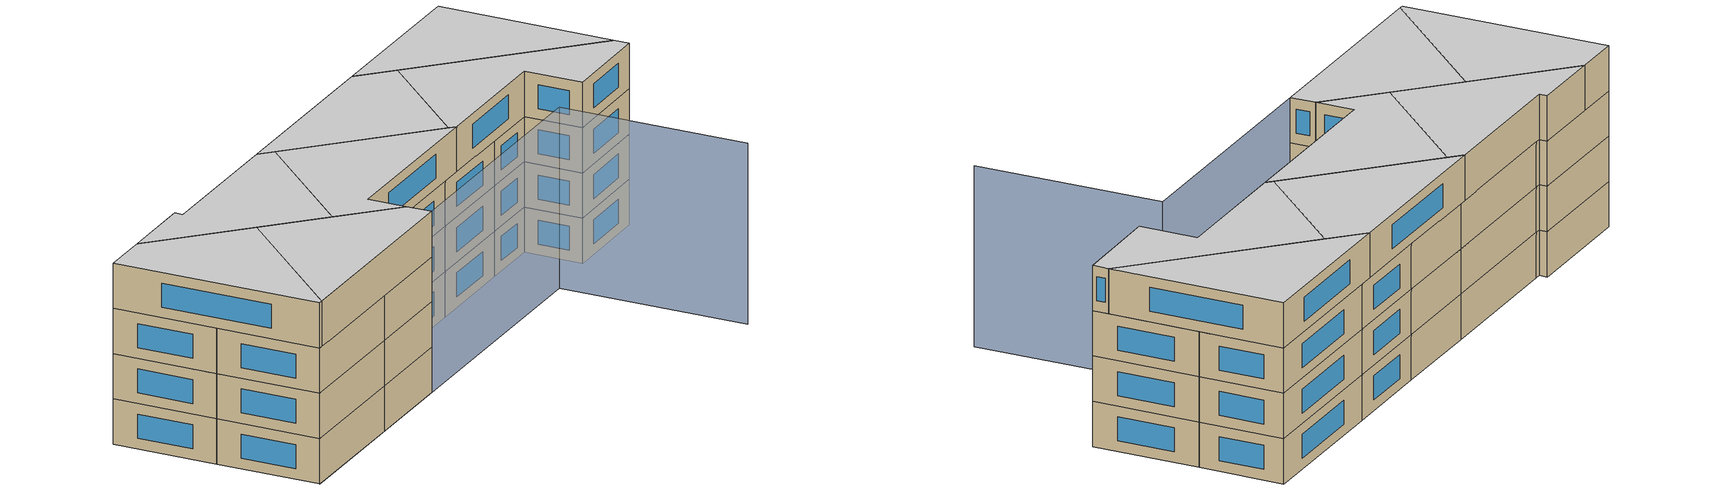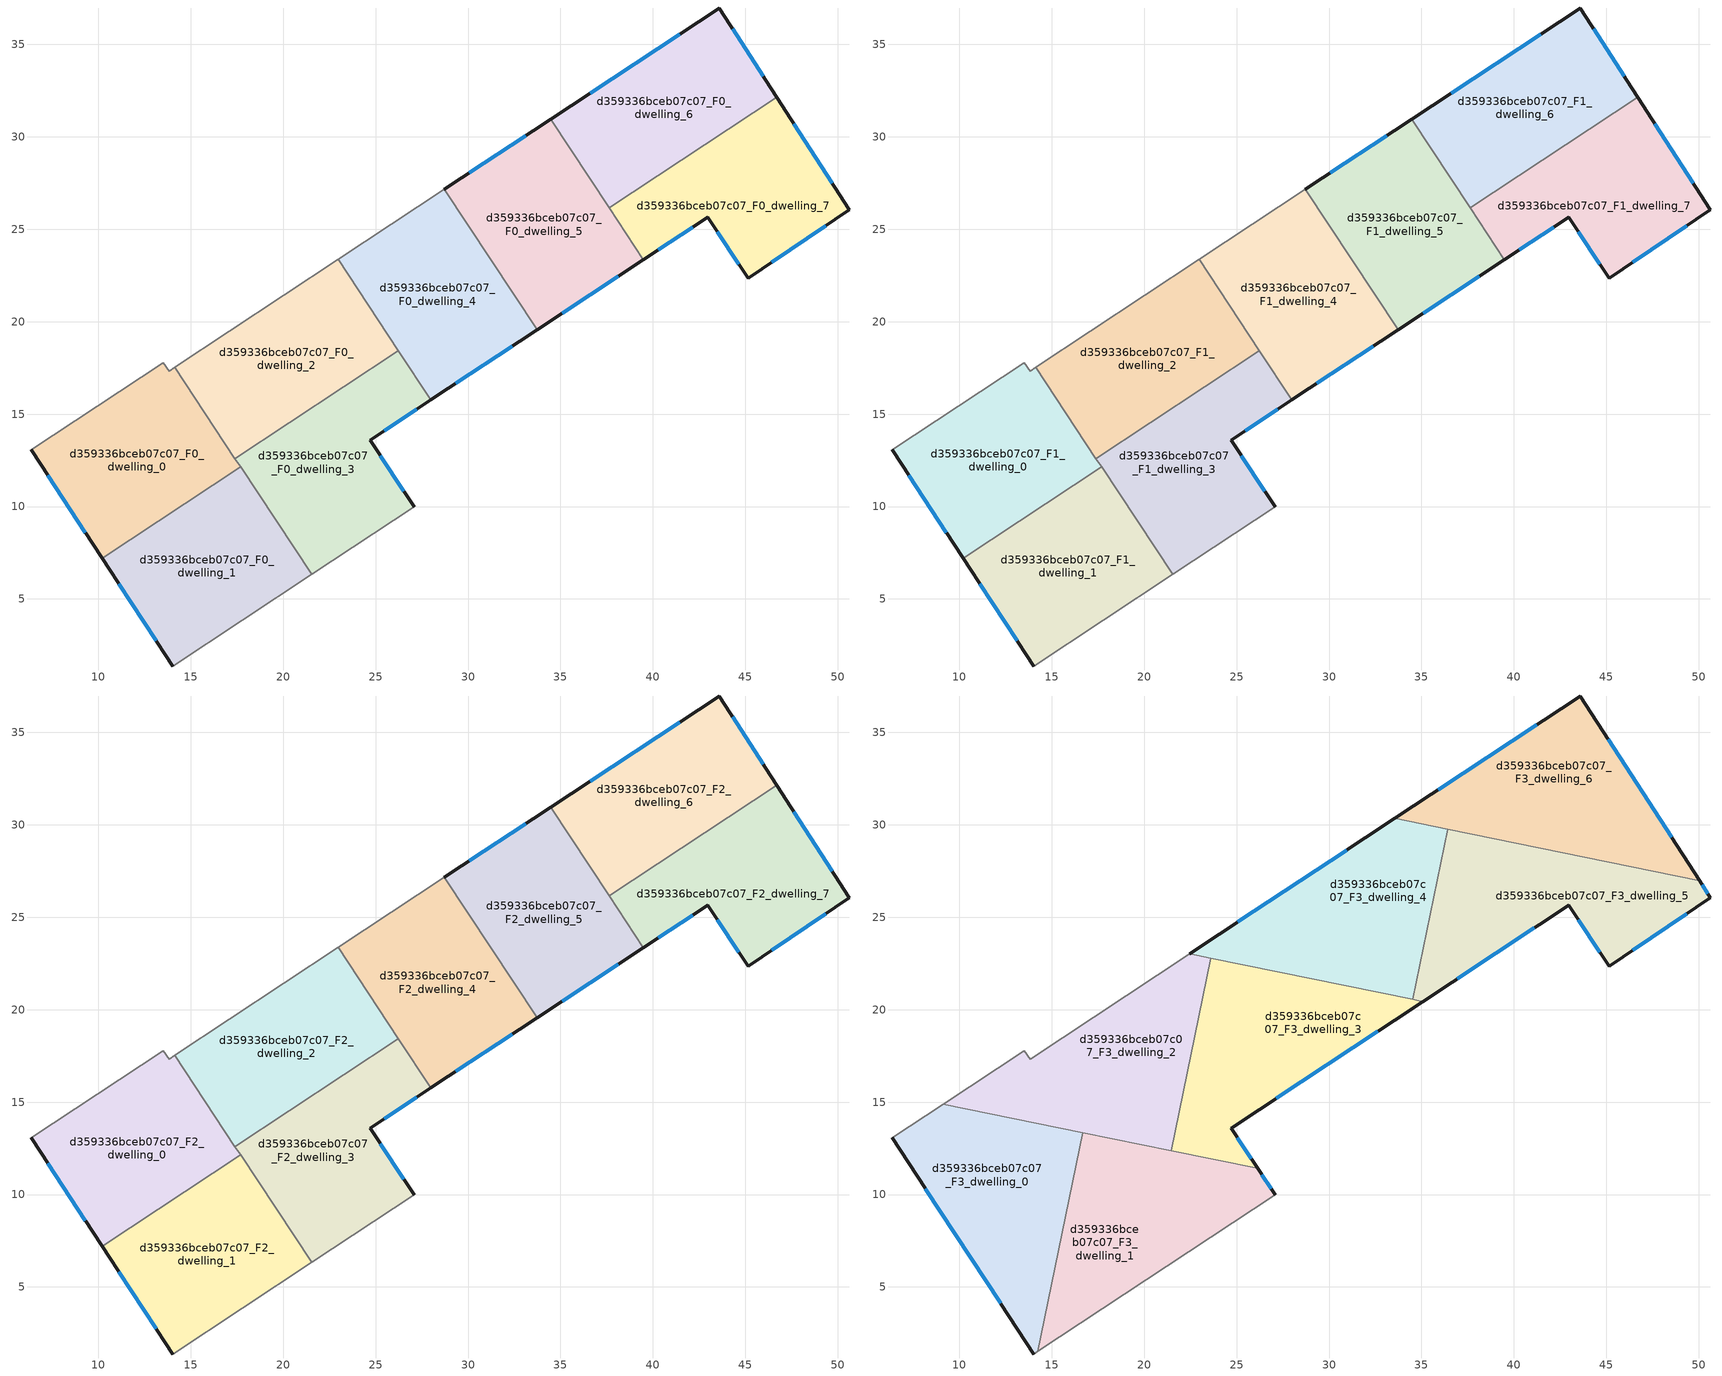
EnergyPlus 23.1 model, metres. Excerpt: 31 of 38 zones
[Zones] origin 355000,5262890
d359336bceb07c07_F0_dwelling_0
 floor ground (EU_floor_Construction): 14.14,17.53 17.69,12.14 10.21,7.2 6.36,13.06 13.52,17.79 13.83,17.33 z0
 wall outside (EU_wall_Construction): 6.36,13.06 10.21,7.2 z0:3
 wall adiabatic (EU_wall_Construction): 14.14,17.53 13.83,17.33 13.52,17.79 6.36,13.06 z0:3
 wall to d359336bceb07c07_F0_dwelling_1 (EU_wall_Construction): 10.21,7.2 17.69,12.14 z0:3
 wall to d359336bceb07c07_F0_dwelling_2 (EU_wall_Construction): 17.39,12.6 14.14,17.53 z0:3
 wall to d359336bceb07c07_F0_dwelling_3 (EU_wall_Construction): 17.69,12.15 17.39,12.6 z0:3
 window (EU_Window_Construction): 7.26,11.69 9.3,8.58 z0.7:2.3
d359336bceb07c07_F0_dwelling_1
 floor ground (EU_floor_Construction): 17.69,12.14 21.53,6.33 14.04,1.38 10.21,7.2 z0
 wall outside (EU_wall_Construction): 10.21,7.2 14.04,1.38 z0:3
 wall adiabatic (EU_wall_Construction): 14.04,1.38 21.53,6.33 z0:3
 wall to d359336bceb07c07_F0_dwelling_3 (EU_wall_Construction): 21.53,6.33 17.69,12.14 z0:3
 window (EU_Window_Construction): 11.11,5.84 13.14,2.74 z0.7:2.3
d359336bceb07c07_F0_dwelling_2
 floor ground (EU_floor_Construction): 22.98,23.37 26.24,18.44 17.39,12.6 14.14,17.53 z0
 wall to d359336bceb07c07_F0_dwelling_3 (EU_wall_Construction): 17.39,12.6 26.24,18.44 z0:3
 wall adiabatic (EU_wall_Construction): 22.98,23.37 14.14,17.53 z0:3
 wall to d359336bceb07c07_F0_dwelling_4 (EU_wall_Construction): 26.24,18.44 22.98,23.37 z0:3
d359336bceb07c07_F0_dwelling_3
 floor ground (EU_floor_Construction): 26.24,18.44 28,15.77 24.7,13.6 27.09,9.99 21.53,6.33 17.39,12.6 z0
 wall outside (EU_wall_Construction): 27.09,9.99 24.7,13.6 28,15.77 z0:3
 wall adiabatic (EU_wall_Construction): 21.53,6.33 27.09,9.99 z0:3
 wall to d359336bceb07c07_F0_dwelling_4 (EU_wall_Construction): 28,15.77 26.24,18.44 z0:3
 window (EU_Window_Construction): 25.47,14.11 27.22,15.26 / 26.53,10.84 25.26,12.75 z0.7:2.3
d359336bceb07c07_F0_dwelling_4
 floor ground (EU_floor_Construction): 28.73,27.16 33.74,19.56 28,15.77 22.98,23.37 z0
 wall outside (EU_wall_Construction): 28,15.77 33.74,19.56 z0:3
 wall to d359336bceb07c07_F0_dwelling_5 (EU_wall_Construction): 33.74,19.56 28.73,27.16 z0:3
 wall adiabatic (EU_wall_Construction): 28.73,27.16 22.98,23.37 z0:3
 window (EU_Window_Construction): 29.35,16.66 32.39,18.67 z0.7:2.3
d359336bceb07c07_F0_dwelling_5
 floor ground (EU_floor_Construction): 34.47,30.95 39.48,23.35 33.74,19.56 28.73,27.16 z0
 wall outside (EU_wall_Construction): 33.74,19.56 39.48,23.35 / 34.47,30.95 28.73,27.16 z0:3
 wall to d359336bceb07c07_F0_dwelling_6 (EU_wall_Construction): 37.63,26.16 34.47,30.95 z0:3
 wall to d359336bceb07c07_F0_dwelling_7 (EU_wall_Construction): 39.48,23.35 37.63,26.15 z0:3
 window (EU_Window_Construction): 35.09,20.45 38.14,22.46 / 33.12,30.06 30.08,28.05 z0.7:2.3
d359336bceb07c07_F0_dwelling_6
 floor ground (EU_floor_Construction): 43.6,36.97 46.71,32.15 37.63,26.16 34.47,30.95 z0
 wall outside (EU_wall_Construction): 46.71,32.15 43.6,36.97 34.47,30.95 z0:3
 wall to d359336bceb07c07_F0_dwelling_7 (EU_wall_Construction): 37.63,26.16 46.71,32.15 z0:3
 window (EU_Window_Construction): 45.98,33.28 44.33,35.84 / 41.46,35.56 36.61,32.36 z0.7:2.3
d359336bceb07c07_F0_dwelling_7
 floor ground (EU_floor_Construction): 46.71,32.15 50.64,26.07 45.15,22.34 42.96,25.64 39.48,23.35 37.63,26.16 z0
 wall outside (EU_wall_Construction): 39.48,23.35 42.96,25.64 45.15,22.34 50.64,26.07 46.71,32.15 z0:3
 window (EU_Window_Construction): 49.71,27.49 47.63,30.72 / 46.44,23.22 49.35,25.19 / 43.48,24.87 44.63,23.12 / 40.3,23.89 42.15,25.11 z0.7:2.3
d359336bceb07c07_F1_dwelling_0
 floor to d359336bceb07c07_F0_dwelling_0 (EU_floor_Construction): 14.14,17.53 17.69,12.14 10.21,7.2 6.36,13.06 13.52,17.79 13.83,17.33 z3
 wall outside (EU_wall_Construction): 6.36,13.06 10.21,7.2 z3:6
 wall adiabatic (EU_wall_Construction): 14.14,17.53 13.83,17.33 13.52,17.79 6.36,13.06 z3:6
 wall to d359336bceb07c07_F1_dwelling_1 (EU_wall_Construction): 10.21,7.2 17.69,12.14 z3:6
 wall to d359336bceb07c07_F1_dwelling_2 (EU_wall_Construction): 17.39,12.6 14.14,17.53 z3:6
 wall to d359336bceb07c07_F1_dwelling_3 (EU_wall_Construction): 17.69,12.15 17.39,12.6 z3:6
 window (EU_Window_Construction): 7.26,11.69 9.3,8.58 z3.7:5.3
d359336bceb07c07_F1_dwelling_1
 floor to d359336bceb07c07_F0_dwelling_1 (EU_floor_Construction): 17.69,12.14 21.53,6.33 14.04,1.38 10.21,7.2 z3
 wall outside (EU_wall_Construction): 10.21,7.2 14.04,1.38 z3:6
 wall adiabatic (EU_wall_Construction): 14.04,1.38 21.53,6.33 z3:6
 wall to d359336bceb07c07_F1_dwelling_3 (EU_wall_Construction): 21.53,6.33 17.69,12.14 z3:6
 window (EU_Window_Construction): 11.11,5.84 13.14,2.74 z3.7:5.3
d359336bceb07c07_F1_dwelling_2
 floor to d359336bceb07c07_F0_dwelling_2 (EU_floor_Construction): 22.98,23.37 26.24,18.44 17.39,12.6 14.14,17.53 z3
 wall to d359336bceb07c07_F1_dwelling_3 (EU_wall_Construction): 17.39,12.6 26.24,18.44 z3:6
 wall adiabatic (EU_wall_Construction): 22.98,23.37 14.14,17.53 z3:6
 wall to d359336bceb07c07_F1_dwelling_4 (EU_wall_Construction): 26.24,18.44 22.98,23.37 z3:6
d359336bceb07c07_F1_dwelling_3
 floor to d359336bceb07c07_F0_dwelling_3 (EU_floor_Construction): 26.24,18.44 28,15.77 24.7,13.6 27.09,9.99 21.53,6.33 17.39,12.6 z3
 wall outside (EU_wall_Construction): 27.09,9.99 24.7,13.6 28,15.77 z3:6
 wall adiabatic (EU_wall_Construction): 21.53,6.33 27.09,9.99 z3:6
 wall to d359336bceb07c07_F1_dwelling_4 (EU_wall_Construction): 28,15.77 26.24,18.44 z3:6
 window (EU_Window_Construction): 25.47,14.11 27.22,15.26 / 26.53,10.84 25.26,12.75 z3.7:5.3
d359336bceb07c07_F1_dwelling_4
 floor to d359336bceb07c07_F0_dwelling_4 (EU_floor_Construction): 28.73,27.16 33.74,19.56 28,15.77 22.98,23.37 z3
 wall outside (EU_wall_Construction): 28,15.77 33.74,19.56 z3:6
 wall to d359336bceb07c07_F1_dwelling_5 (EU_wall_Construction): 33.74,19.56 28.73,27.16 z3:6
 wall adiabatic (EU_wall_Construction): 28.73,27.16 22.98,23.37 z3:6
 window (EU_Window_Construction): 29.35,16.66 32.39,18.67 z3.7:5.3
d359336bceb07c07_F1_dwelling_5
 floor to d359336bceb07c07_F0_dwelling_5 (EU_floor_Construction): 34.47,30.95 39.48,23.35 33.74,19.56 28.73,27.16 z3
 wall outside (EU_wall_Construction): 33.74,19.56 39.48,23.35 / 34.47,30.95 28.73,27.16 z3:6
 wall to d359336bceb07c07_F1_dwelling_6 (EU_wall_Construction): 37.63,26.16 34.47,30.95 z3:6
 wall to d359336bceb07c07_F1_dwelling_7 (EU_wall_Construction): 39.48,23.35 37.63,26.15 z3:6
 window (EU_Window_Construction): 35.09,20.45 38.14,22.46 / 33.12,30.06 30.08,28.05 z3.7:5.3
d359336bceb07c07_F1_dwelling_6
 floor to d359336bceb07c07_F0_dwelling_6 (EU_floor_Construction): 43.6,36.97 46.71,32.15 37.63,26.16 34.47,30.95 z3
 wall outside (EU_wall_Construction): 46.71,32.15 43.6,36.97 34.47,30.95 z3:6
 wall to d359336bceb07c07_F1_dwelling_7 (EU_wall_Construction): 37.63,26.16 46.71,32.15 z3:6
 window (EU_Window_Construction): 45.98,33.28 44.33,35.84 / 41.46,35.56 36.61,32.36 z3.7:5.3
d359336bceb07c07_F1_dwelling_7
 floor to d359336bceb07c07_F0_dwelling_7 (EU_floor_Construction): 46.71,32.15 50.64,26.07 45.15,22.34 42.96,25.64 39.48,23.35 37.63,26.16 z3
 wall outside (EU_wall_Construction): 39.48,23.35 42.96,25.64 45.15,22.34 50.64,26.07 46.71,32.15 z3:6
 window (EU_Window_Construction): 49.71,27.49 47.63,30.72 / 46.44,23.22 49.35,25.19 / 43.48,24.87 44.63,23.12 / 40.3,23.89 42.15,25.11 z3.7:5.3
d359336bceb07c07_F2_dwelling_0
 floor to d359336bceb07c07_F1_dwelling_0 (EU_floor_Construction): 14.14,17.53 17.69,12.14 10.21,7.2 6.36,13.06 13.52,17.79 13.83,17.33 z6
 wall outside (EU_wall_Construction): 6.36,13.06 10.21,7.2 z6:9
 wall adiabatic (EU_wall_Construction): 14.14,17.53 13.83,17.33 13.52,17.79 6.36,13.06 z6:9
 wall to d359336bceb07c07_F2_dwelling_1 (EU_wall_Construction): 10.21,7.2 17.69,12.14 z6:9
 wall to d359336bceb07c07_F2_dwelling_2 (EU_wall_Construction): 17.39,12.6 14.14,17.53 z6:9
 wall to d359336bceb07c07_F2_dwelling_3 (EU_wall_Construction): 17.69,12.15 17.39,12.6 z6:9
 window (EU_Window_Construction): 7.26,11.69 9.3,8.58 z6.7:8.3
d359336bceb07c07_F2_dwelling_1
 floor to d359336bceb07c07_F1_dwelling_1 (EU_floor_Construction): 17.69,12.14 21.53,6.33 14.04,1.38 10.21,7.2 z6
 wall outside (EU_wall_Construction): 10.21,7.2 14.04,1.38 z6:9
 wall adiabatic (EU_wall_Construction): 14.04,1.38 21.53,6.33 z6:9
 wall to d359336bceb07c07_F2_dwelling_3 (EU_wall_Construction): 21.53,6.33 17.69,12.14 z6:9
 window (EU_Window_Construction): 11.11,5.84 13.14,2.74 z6.7:8.3
 ceiling adiabatic (EU_roof_Construction): 21.53,6.33 17.69,12.14 16.23,11.18 14.25,1.52 z9
d359336bceb07c07_F2_dwelling_2
 floor to d359336bceb07c07_F1_dwelling_2 (EU_floor_Construction): 22.98,23.37 26.24,18.44 17.39,12.6 14.14,17.53 z6
 wall to d359336bceb07c07_F2_dwelling_3 (EU_wall_Construction): 17.39,12.6 26.24,18.44 z6:9
 wall adiabatic (EU_wall_Construction): 22.98,23.37 14.14,17.53 z6:9
 wall to d359336bceb07c07_F2_dwelling_4 (EU_wall_Construction): 26.24,18.44 22.98,23.37 z6:9
 ceiling adiabatic (EU_roof_Construction): 18.1,13.06 16.93,13.3 17.39,12.6 z9
d359336bceb07c07_F2_dwelling_3
 floor to d359336bceb07c07_F1_dwelling_3 (EU_floor_Construction): 26.24,18.44 28,15.77 24.7,13.6 27.09,9.99 21.53,6.33 17.39,12.6 z6
 wall outside (EU_wall_Construction): 27.09,9.99 24.7,13.6 28,15.77 z6:9
 wall adiabatic (EU_wall_Construction): 21.53,6.33 27.09,9.99 z6:9
 wall to d359336bceb07c07_F2_dwelling_4 (EU_wall_Construction): 28,15.77 26.24,18.44 z6:9
 window (EU_Window_Construction): 25.47,14.11 27.22,15.26 / 26.53,10.84 25.26,12.75 z6.7:8.3
d359336bceb07c07_F2_dwelling_4
 floor to d359336bceb07c07_F1_dwelling_4 (EU_floor_Construction): 28.73,27.16 33.74,19.56 28,15.77 22.98,23.37 z6
 wall outside (EU_wall_Construction): 28,15.77 33.74,19.56 z6:9
 wall to d359336bceb07c07_F2_dwelling_5 (EU_wall_Construction): 33.74,19.56 28.73,27.16 z6:9
 wall adiabatic (EU_wall_Construction): 28.73,27.16 22.98,23.37 z6:9
 window (EU_Window_Construction): 29.35,16.66 32.39,18.67 z6.7:8.3
d359336bceb07c07_F2_dwelling_5
 floor to d359336bceb07c07_F1_dwelling_5 (EU_floor_Construction): 34.47,30.95 39.48,23.35 33.74,19.56 28.73,27.16 z6
 wall outside (EU_wall_Construction): 33.74,19.56 39.48,23.35 / 34.47,30.95 28.73,27.16 z6:9
 wall to d359336bceb07c07_F2_dwelling_6 (EU_wall_Construction): 37.63,26.16 34.47,30.95 z6:9
 wall to d359336bceb07c07_F2_dwelling_7 (EU_wall_Construction): 39.48,23.35 37.63,26.15 z6:9
 window (EU_Window_Construction): 35.09,20.45 38.14,22.46 / 33.12,30.06 30.08,28.05 z6.7:8.3
 ceiling adiabatic (EU_roof_Construction): 35.07,30.04 34.47,30.95 33.56,30.35 z9
d359336bceb07c07_F2_dwelling_6
 floor to d359336bceb07c07_F1_dwelling_6 (EU_floor_Construction): 43.6,36.97 46.71,32.15 37.63,26.16 34.47,30.95 z6
 wall outside (EU_wall_Construction): 46.71,32.15 43.6,36.97 34.47,30.95 z6:9
 wall to d359336bceb07c07_F2_dwelling_7 (EU_wall_Construction): 37.63,26.16 46.71,32.15 z6:9
 window (EU_Window_Construction): 45.98,33.28 44.33,35.84 / 41.46,35.56 36.61,32.36 z6.7:8.3
d359336bceb07c07_F2_dwelling_7
 floor to d359336bceb07c07_F1_dwelling_7 (EU_floor_Construction): 46.71,32.15 50.64,26.07 45.15,22.34 42.96,25.64 39.48,23.35 37.63,26.16 z6
 wall outside (EU_wall_Construction): 39.48,23.35 42.96,25.64 45.15,22.34 50.64,26.07 46.71,32.15 z6:9
 window (EU_Window_Construction): 49.71,27.49 47.63,30.72 / 46.44,23.22 49.35,25.19 / 43.48,24.87 44.63,23.12 / 40.3,23.89 42.15,25.11 z6.7:8.3
d359336bceb07c07_F3_dwelling_0
 floor to d359336bceb07c07_F2_dwelling_0 (EU_floor_Construction): 16.67,13.36 16.23,11.18 10.21,7.2 6.36,13.06 9.14,14.9 z9
 floor to d359336bceb07c07_F2_dwelling_1 (EU_floor_Construction): 16.23,11.18 14.25,1.52 14.04,1.38 10.21,7.2 z9
 wall outside (EU_wall_Construction): 6.36,13.06 14.04,1.38 z9:12
 wall adiabatic (EU_wall_Construction): 9.14,14.9 6.36,13.06 / 14.04,1.38 14.25,1.52 z9:12
 wall to d359336bceb07c07_F3_dwelling_1 (EU_wall_Construction): 14.25,1.52 16.67,13.36 z9:12
 wall to d359336bceb07c07_F3_dwelling_2 (EU_wall_Construction): 16.67,13.36 9.14,14.9 z9:12
 window (EU_Window_Construction): 8.16,10.32 12.23,4.12 z9.7:11.3
 ceiling to d359336bceb07c07_F4_dwelling_0 (EU_floor_Construction): 14.25,1.52 16.67,13.36 9.14,14.9 6.36,13.06 14.04,1.38 z12
d359336bceb07c07_F3_dwelling_1
 floor to d359336bceb07c07_F2_dwelling_0 (EU_floor_Construction): 16.93,13.3 17.69,12.14 16.23,11.18 16.67,13.36 z9
 floor to d359336bceb07c07_F2_dwelling_3 (EU_floor_Construction): 26.14,11.42 27.09,9.99 21.53,6.33 17.39,12.6 18.1,13.06 z9
 floor adiabatic (EU_floor_Construction): 18.1,13.06 17.39,12.6 21.53,6.33 14.25,1.52 16.23,11.18 17.69,12.14 16.93,13.3 z9
 wall outside (EU_wall_Construction): 27.09,9.99 26.15,11.42 z9:12
 wall adiabatic (EU_wall_Construction): 14.25,1.52 27.09,9.99 z9:12
 wall to d359336bceb07c07_F3_dwelling_3 (EU_wall_Construction): 26.15,11.42 21.46,12.38 z9:12
 wall to d359336bceb07c07_F3_dwelling_2 (EU_wall_Construction): 21.46,12.38 16.68,13.36 z9:12
 window (EU_Window_Construction): 26.87,10.33 26.37,11.08 z9.7:11.3
 ceiling to d359336bceb07c07_F4_dwelling_1 (EU_floor_Construction): 27.09,9.99 26.15,11.42 16.67,13.36 14.25,1.52 z12
d359336bceb07c07_F3_dwelling_2
 floor to d359336bceb07c07_F2_dwelling_2 (EU_floor_Construction): 23.33,22.85 23.54,22.53 22.14,15.74 18.1,13.06 16.93,13.3 14.14,17.53 22.47,23.03 z9
 floor to d359336bceb07c07_F2_dwelling_0 (EU_floor_Construction): 14.14,17.53 16.93,13.3 9.14,14.9 13.52,17.79 13.83,17.33 z9
 floor to d359336bceb07c07_F2_dwelling_3 (EU_floor_Construction): 22.14,15.74 21.46,12.38 18.1,13.06 z9
 floor to d359336bceb07c07_F2_dwelling_4 (EU_floor_Construction): 23.59,22.8 23.54,22.53 23.33,22.85 z9
 wall adiabatic (EU_wall_Construction): 22.47,23.03 13.83,17.33 13.52,17.79 9.14,14.9 z9:12
 wall to d359336bceb07c07_F3_dwelling_3 (EU_wall_Construction): 21.46,12.38 23.59,22.8 z9:12
 wall to d359336bceb07c07_F3_dwelling_4 (EU_wall_Construction): 23.59,22.8 22.47,23.03 z9:12
 ceiling to d359336bceb07c07_F4_dwelling_2 (EU_floor_Construction): 21.46,12.38 23.59,22.8 22.47,23.03 13.83,17.33 13.52,17.79 9.14,14.9 z12
d359336bceb07c07_F3_dwelling_3
 floor to d359336bceb07c07_F2_dwelling_3 (EU_floor_Construction): 26.24,18.44 28,15.77 24.7,13.6 26.14,11.42 21.46,12.38 22.14,15.74 z9
 floor to d359336bceb07c07_F2_dwelling_2 (EU_floor_Construction): 23.54,22.53 26.24,18.44 22.14,15.74 z9
 floor to d359336bceb07c07_F2_dwelling_4 (EU_floor_Construction): 32.86,20.9 33.74,19.56 28,15.77 23.54,22.53 23.59,22.8 z9
 floor to d359336bceb07c07_F2_dwelling_5 (EU_floor_Construction): 35.08,20.44 33.74,19.56 32.86,20.9 z9
 wall outside (EU_wall_Construction): 26.15,11.42 24.7,13.6 35.08,20.44 z9:12
 wall to d359336bceb07c07_F3_dwelling_5 (EU_wall_Construction): 35.08,20.44 34.53,20.56 z9:12
 wall to d359336bceb07c07_F3_dwelling_4 (EU_wall_Construction): 34.53,20.56 23.59,22.8 z9:12
 window (EU_Window_Construction): 25.81,11.93 25.04,13.09 / 27.14,15.21 32.64,18.84 z9.7:11.3
 ceiling to d359336bceb07c07_F4_dwelling_3 (EU_floor_Construction): 26.15,11.42 24.7,13.6 35.08,20.44 23.59,22.8 21.46,12.38 z12
d359336bceb07c07_F3_dwelling_4
 floor to d359336bceb07c07_F2_dwelling_4 (EU_floor_Construction): 28.73,27.16 32.86,20.9 23.33,22.85 22.98,23.37 z9
 floor to d359336bceb07c07_F2_dwelling_2 (EU_floor_Construction): 22.98,23.37 23.33,22.85 22.47,23.03 z9
 floor to d359336bceb07c07_F2_dwelling_5 (EU_floor_Construction): 35.07,30.04 36.14,28.42 34.53,20.56 32.86,20.9 28.73,27.16 33.56,30.35 z9
 floor to d359336bceb07c07_F2_dwelling_6 (EU_floor_Construction): 36.42,29.76 36.14,28.42 35.07,30.04 z9
 wall outside (EU_wall_Construction): 33.56,30.35 22.47,23.03 z9:12
 wall to d359336bceb07c07_F3_dwelling_5 (EU_wall_Construction): 34.53,20.56 36.42,29.76 z9:12
 wall to d359336bceb07c07_F3_dwelling_6 (EU_wall_Construction): 36.42,29.76 33.56,30.35 z9:12
 window (EU_Window_Construction): 30.96,28.63 25.07,24.75 z9.7:11.3
 ceiling to d359336bceb07c07_F4_dwelling_4 (EU_floor_Construction): 34.53,20.56 36.42,29.76 33.56,30.35 22.47,23.03 z12
d359336bceb07c07_F3_dwelling_5
 floor to d359336bceb07c07_F2_dwelling_5 (EU_floor_Construction): 36.14,28.42 39.48,23.35 35.08,20.44 34.53,20.56 z9
 floor to d359336bceb07c07_F2_dwelling_7 (EU_floor_Construction): 50.05,26.97 50.64,26.07 45.15,22.34 42.96,25.64 39.48,23.35 37.63,26.16 41.52,28.72 z9
 floor to d359336bceb07c07_F2_dwelling_6 (EU_floor_Construction): 41.52,28.72 37.63,26.16 36.14,28.41 36.42,29.76 z9
 wall outside (EU_wall_Construction): 35.08,20.44 42.96,25.64 45.15,22.34 50.64,26.07 50.05,26.97 z9:12
 wall to d359336bceb07c07_F3_dwelling_6 (EU_wall_Construction): 50.05,26.97 36.42,29.76 z9:12
 window (EU_Window_Construction): 50.5,26.28 50.19,26.76 / 46.44,23.22 49.35,25.19 / 43.48,24.87 44.63,23.12 / 36.93,21.67 41.11,24.42 z9.7:11.3
 ceiling to d359336bceb07c07_F4_dwelling_5 (EU_floor_Construction): 50.64,26.07 50.05,26.97 36.42,29.76 34.53,20.56 35.08,20.44 42.96,25.64 45.15,22.34 z12
d359336bceb07c07_F3_dwelling_6
 floor to d359336bceb07c07_F2_dwelling_6 (EU_floor_Construction): 43.6,36.97 46.71,32.15 41.52,28.72 35.07,30.04 34.47,30.94 z9
 floor to d359336bceb07c07_F2_dwelling_7 (EU_floor_Construction): 46.71,32.15 50.05,26.97 41.52,28.72 z9
 floor adiabatic (EU_floor_Construction): 34.47,30.94 35.07,30.04 33.56,30.35 z9
 wall outside (EU_wall_Construction): 50.05,26.97 43.6,36.97 33.56,30.35 z9:12
 window (EU_Window_Construction): 41.25,35.42 35.92,31.9 / 48.54,29.32 45.12,34.62 z9.7:11.3
 ceiling to d359336bceb07c07_F4_dwelling_6 (EU_floor_Construction): 50.05,26.97 43.6,36.97 33.56,30.35 z12
shading: 14.02,1.37 41.96,19.8 / 41.96,19.8 48.98,9.17 z0:12
[Building]
EU S2 Campaign: North Axis=0; Terrain=City; Solar Distribution=FullExterior
[Site:Location]
Budapest.Ferenc.Liszt.Intl.AP: Latitude=47.437; Longitude=19.256; Time Zone=1; Elevation=185
[SizingPeriod:WeatherFileDays]
AnnualSizingPeriod: Begin Month=1; Begin Day of Month=1; End Month=12; End Day of Month=31; Day of Week for Start Day=Monday; Use Weather File Daylight Saving Period=No; Use Weather File Rain and Snow Indicators=No
[MATERIAL]
EU_InternalMass_Material: Roughness=MediumRough; Thickness=0.1; Conductivity=1; Density=1800; Specific Heat=900; Thermal Absorptance=0.9; Solar Absorptance=0.7; Visible Absorptance=0.7
[MATERIAL:NOMASS] Roughness=MediumRough; Thermal Absorptance=0.9; Solar Absorptance=0.7; Visible Absorptance=0.7
Name | Thermal Resistance
EU_wall_NoMass | 0.832559
EU_roof_NoMass | 1.39638
EU_floor_NoMass | 0.872794
[WINDOWMATERIAL:SIMPLEGLAZINGSYSTEM]
EU_Window_SimpleGlazing: UFactor=2.79869; Solar Heat Gain Coefficient=0.75; Visible Transmittance=0.75
[CONSTRUCTION]
EU_wall_Construction: EU_wall_NoMass
EU_roof_Construction: EU_roof_NoMass
EU_floor_Construction: EU_floor_NoMass
EU_Window_Construction: EU_Window_SimpleGlazing
EU_InternalMass_Construction: EU_InternalMass_Material
[ZONE] Type=1; Multiplier=1; Ceiling Height=autocalculate; Floor Area=autocalculate; Part of Total Floor Area=Yes
Name | Volume
d359336bceb07c07_F0_dwelling_0; d359336bceb07c07_F1_dwelling_0; d359336bceb07c07_F2_dwelling_0 | 187.828
d359336bceb07c07_F3_dwelling_0; d359336bceb07c07_F3_dwelling_5 | 214.66
d359336bceb07c07_F0_dwelling_1; d359336bceb07c07_F1_dwelling_1; d359336bceb07c07_F2_dwelling_1 | 187.804
d359336bceb07c07_F3_dwelling_1 | 214.647
d359336bceb07c07_F0_dwelling_2; d359336bceb07c07_F1_dwelling_2; d359336bceb07c07_F2_dwelling_2; d359336bceb07c07_F0_dwelling_6; d359336bceb07c07_F1_dwelling_6; d359336bceb07c07_F2_dwelling_6 | 187.834
d359336bceb07c07_F3_dwelling_2 | 214.661
d359336bceb07c07_F0_dwelling_3; d359336bceb07c07_F1_dwelling_3; d359336bceb07c07_F2_dwelling_3 | 187.793
d359336bceb07c07_F3_dwelling_3 | 214.634
d359336bceb07c07_F0_dwelling_4; d359336bceb07c07_F1_dwelling_4; d359336bceb07c07_F2_dwelling_4 | 187.833
d359336bceb07c07_F3_dwelling_4 | 214.644
d359336bceb07c07_F0_dwelling_5; d359336bceb07c07_F1_dwelling_5; d359336bceb07c07_F2_dwelling_5 | 187.848
d359336bceb07c07_F3_dwelling_6 | 214.652
d359336bceb07c07_F0_dwelling_7; d359336bceb07c07_F1_dwelling_7; d359336bceb07c07_F2_dwelling_7 | 187.808
[INTERNALMASS] Construction=EU_InternalMass_Construction
Name | Zone or ZoneList | Surface Area
d359336bceb07c07_F0_dwelling_0_EU_InternalMass | d359336bceb07c07_F0_dwelling_0 | 62.6083
d359336bceb07c07_F0_dwelling_1_EU_InternalMass | d359336bceb07c07_F0_dwelling_1 | 62.6032
d359336bceb07c07_F0_dwelling_2_EU_InternalMass | d359336bceb07c07_F0_dwelling_2 | 62.6083
d359336bceb07c07_F0_dwelling_3_EU_InternalMass | d359336bceb07c07_F0_dwelling_3 | 62.5974
d359336bceb07c07_F0_dwelling_4_EU_InternalMass | d359336bceb07c07_F0_dwelling_4 | 62.6108
d359336bceb07c07_F0_dwelling_5_EU_InternalMass | d359336bceb07c07_F0_dwelling_5 | 62.6161
d359336bceb07c07_F0_dwelling_6_EU_InternalMass | d359336bceb07c07_F0_dwelling_6 | 62.6117
d359336bceb07c07_F0_dwelling_7_EU_InternalMass | d359336bceb07c07_F0_dwelling_7 | 62.6044
d359336bceb07c07_F1_dwelling_0_EU_InternalMass | d359336bceb07c07_F1_dwelling_0 | 62.6083
d359336bceb07c07_F1_dwelling_1_EU_InternalMass | d359336bceb07c07_F1_dwelling_1 | 62.6032
d359336bceb07c07_F1_dwelling_2_EU_InternalMass | d359336bceb07c07_F1_dwelling_2 | 62.6083
d359336bceb07c07_F1_dwelling_3_EU_InternalMass | d359336bceb07c07_F1_dwelling_3 | 62.5974
d359336bceb07c07_F1_dwelling_4_EU_InternalMass | d359336bceb07c07_F1_dwelling_4 | 62.6108
d359336bceb07c07_F1_dwelling_5_EU_InternalMass | d359336bceb07c07_F1_dwelling_5 | 62.6161
d359336bceb07c07_F1_dwelling_6_EU_InternalMass | d359336bceb07c07_F1_dwelling_6 | 62.6117
d359336bceb07c07_F1_dwelling_7_EU_InternalMass | d359336bceb07c07_F1_dwelling_7 | 62.6044
d359336bceb07c07_F2_dwelling_0_EU_InternalMass | d359336bceb07c07_F2_dwelling_0 | 62.6083
d359336bceb07c07_F2_dwelling_1_EU_InternalMass | d359336bceb07c07_F2_dwelling_1 | 62.6032
d359336bceb07c07_F2_dwelling_2_EU_InternalMass | d359336bceb07c07_F2_dwelling_2 | 62.6083
d359336bceb07c07_F2_dwelling_3_EU_InternalMass | d359336bceb07c07_F2_dwelling_3 | 62.5974
d359336bceb07c07_F2_dwelling_4_EU_InternalMass | d359336bceb07c07_F2_dwelling_4 | 62.6108
d359336bceb07c07_F2_dwelling_5_EU_InternalMass | d359336bceb07c07_F2_dwelling_5 | 62.6161
d359336bceb07c07_F2_dwelling_6_EU_InternalMass | d359336bceb07c07_F2_dwelling_6 | 62.6117
d359336bceb07c07_F2_dwelling_7_EU_InternalMass | d359336bceb07c07_F2_dwelling_7 | 62.6044
d359336bceb07c07_F3_dwelling_0_EU_InternalMass | d359336bceb07c07_F3_dwelling_0 | 71.5534
d359336bceb07c07_F3_dwelling_1_EU_InternalMass | d359336bceb07c07_F3_dwelling_1 | 71.5507
d359336bceb07c07_F3_dwelling_2_EU_InternalMass | d359336bceb07c07_F3_dwelling_2 | 71.5549
d359336bceb07c07_F3_dwelling_3_EU_InternalMass | d359336bceb07c07_F3_dwelling_3 | 71.5467
d359336bceb07c07_F3_dwelling_4_EU_InternalMass | d359336bceb07c07_F3_dwelling_4 | 71.5486
d359336bceb07c07_F3_dwelling_5_EU_InternalMass | d359336bceb07c07_F3_dwelling_5 | 71.5534
d359336bceb07c07_F3_dwelling_6_EU_InternalMass | d359336bceb07c07_F3_dwelling_6 | 71.5508
[OTHEREQUIPMENT] Fuel Type=Electricity; Design Level Calculation Method=Watts/Area; Power per Zone Floor Area=1; Fraction Latent=0; Fraction Radiant=0; Fraction Lost=0; Carbon Dioxide Generation Rate=0; EndUse Subcategory=EU_Step8_InternalGains
Name | Zone or ZoneList or Space or SpaceList | Schedule
EU_Step8_InternalGain_d359336bceb07c07_F0_dwelling_0_f000 | d359336bceb07c07_F0_dwelling_0 | EU_Step8_GainSchedule_d359336bceb07c07_F0_dwelling_0_f000
EU_Step8_InternalGain_d359336bceb07c07_F0_dwelling_1_f000 | d359336bceb07c07_F0_dwelling_1 | EU_Step8_GainSchedule_d359336bceb07c07_F0_dwelling_1_f000
EU_Step8_InternalGain_d359336bceb07c07_F0_dwelling_2_f000 | d359336bceb07c07_F0_dwelling_2 | EU_Step8_GainSchedule_d359336bceb07c07_F0_dwelling_2_f000
EU_Step8_InternalGain_d359336bceb07c07_F0_dwelling_3_f000 | d359336bceb07c07_F0_dwelling_3 | EU_Step8_GainSchedule_d359336bceb07c07_F0_dwelling_3_f000
EU_Step8_InternalGain_d359336bceb07c07_F0_dwelling_4_f000 | d359336bceb07c07_F0_dwelling_4 | EU_Step8_GainSchedule_d359336bceb07c07_F0_dwelling_4_f000
EU_Step8_InternalGain_d359336bceb07c07_F0_dwelling_5_f000 | d359336bceb07c07_F0_dwelling_5 | EU_Step8_GainSchedule_d359336bceb07c07_F0_dwelling_5_f000
EU_Step8_InternalGain_d359336bceb07c07_F0_dwelling_6_f000 | d359336bceb07c07_F0_dwelling_6 | EU_Step8_GainSchedule_d359336bceb07c07_F0_dwelling_6_f000
EU_Step8_InternalGain_d359336bceb07c07_F0_dwelling_7_f000 | d359336bceb07c07_F0_dwelling_7 | EU_Step8_GainSchedule_d359336bceb07c07_F0_dwelling_7_f000
EU_Step8_InternalGain_d359336bceb07c07_F1_dwelling_0_f000 | d359336bceb07c07_F1_dwelling_0 | EU_Step8_GainSchedule_d359336bceb07c07_F1_dwelling_0_f000
EU_Step8_InternalGain_d359336bceb07c07_F1_dwelling_1_f000 | d359336bceb07c07_F1_dwelling_1 | EU_Step8_GainSchedule_d359336bceb07c07_F1_dwelling_1_f000
EU_Step8_InternalGain_d359336bceb07c07_F1_dwelling_2_f000 | d359336bceb07c07_F1_dwelling_2 | EU_Step8_GainSchedule_d359336bceb07c07_F1_dwelling_2_f000
EU_Step8_InternalGain_d359336bceb07c07_F1_dwelling_3_f000 | d359336bceb07c07_F1_dwelling_3 | EU_Step8_GainSchedule_d359336bceb07c07_F1_dwelling_3_f000
EU_Step8_InternalGain_d359336bceb07c07_F1_dwelling_4_f000 | d359336bceb07c07_F1_dwelling_4 | EU_Step8_GainSchedule_d359336bceb07c07_F1_dwelling_4_f000
EU_Step8_InternalGain_d359336bceb07c07_F1_dwelling_5_f000 | d359336bceb07c07_F1_dwelling_5 | EU_Step8_GainSchedule_d359336bceb07c07_F1_dwelling_5_f000
EU_Step8_InternalGain_d359336bceb07c07_F1_dwelling_6_f000 | d359336bceb07c07_F1_dwelling_6 | EU_Step8_GainSchedule_d359336bceb07c07_F1_dwelling_6_f000
EU_Step8_InternalGain_d359336bceb07c07_F1_dwelling_7_f000 | d359336bceb07c07_F1_dwelling_7 | EU_Step8_GainSchedule_d359336bceb07c07_F1_dwelling_7_f000
EU_Step8_InternalGain_d359336bceb07c07_F2_dwelling_0_f000 | d359336bceb07c07_F2_dwelling_0 | EU_Step8_GainSchedule_d359336bceb07c07_F2_dwelling_0_f000
EU_Step8_InternalGain_d359336bceb07c07_F2_dwelling_1_f000 | d359336bceb07c07_F2_dwelling_1 | EU_Step8_GainSchedule_d359336bceb07c07_F2_dwelling_1_f000
EU_Step8_InternalGain_d359336bceb07c07_F2_dwelling_2_f000 | d359336bceb07c07_F2_dwelling_2 | EU_Step8_GainSchedule_d359336bceb07c07_F2_dwelling_2_f000
EU_Step8_InternalGain_d359336bceb07c07_F2_dwelling_3_f000 | d359336bceb07c07_F2_dwelling_3 | EU_Step8_GainSchedule_d359336bceb07c07_F2_dwelling_3_f000
EU_Step8_InternalGain_d359336bceb07c07_F2_dwelling_4_f000 | d359336bceb07c07_F2_dwelling_4 | EU_Step8_GainSchedule_d359336bceb07c07_F2_dwelling_4_f000
EU_Step8_InternalGain_d359336bceb07c07_F2_dwelling_5_f000 | d359336bceb07c07_F2_dwelling_5 | EU_Step8_GainSchedule_d359336bceb07c07_F2_dwelling_5_f000
EU_Step8_InternalGain_d359336bceb07c07_F2_dwelling_6_f000 | d359336bceb07c07_F2_dwelling_6 | EU_Step8_GainSchedule_d359336bceb07c07_F2_dwelling_6_f000
EU_Step8_InternalGain_d359336bceb07c07_F2_dwelling_7_f000 | d359336bceb07c07_F2_dwelling_7 | EU_Step8_GainSchedule_d359336bceb07c07_F2_dwelling_7_f000
EU_Step8_InternalGain_d359336bceb07c07_F3_dwelling_0_f000 | d359336bceb07c07_F3_dwelling_0 | EU_Step8_GainSchedule_d359336bceb07c07_F3_dwelling_0_f000
EU_Step8_InternalGain_d359336bceb07c07_F3_dwelling_1_f000 | d359336bceb07c07_F3_dwelling_1 | EU_Step8_GainSchedule_d359336bceb07c07_F3_dwelling_1_f000
EU_Step8_InternalGain_d359336bceb07c07_F3_dwelling_2_f000 | d359336bceb07c07_F3_dwelling_2 | EU_Step8_GainSchedule_d359336bceb07c07_F3_dwelling_2_f000
EU_Step8_InternalGain_d359336bceb07c07_F3_dwelling_3_f000 | d359336bceb07c07_F3_dwelling_3 | EU_Step8_GainSchedule_d359336bceb07c07_F3_dwelling_3_f000
EU_Step8_InternalGain_d359336bceb07c07_F3_dwelling_4_f000 | d359336bceb07c07_F3_dwelling_4 | EU_Step8_GainSchedule_d359336bceb07c07_F3_dwelling_4_f000
EU_Step8_InternalGain_d359336bceb07c07_F3_dwelling_5_f000 | d359336bceb07c07_F3_dwelling_5 | EU_Step8_GainSchedule_d359336bceb07c07_F3_dwelling_5_f000
EU_Step8_InternalGain_d359336bceb07c07_F3_dwelling_6_f000 | d359336bceb07c07_F3_dwelling_6 | EU_Step8_GainSchedule_d359336bceb07c07_F3_dwelling_6_f000
[ZONEVENTILATION:DESIGNFLOWRATE] Schedule=EU_AlwaysOn; Design Flow Rate Calculation Method=AirChanges/Hour; Air Changes per Hour=0.475469; Ventilation Type=Natural; Fan Pressure Rise=0; Fan Total Efficiency=1; Constant Term Coefficient=1; Temperature Term Coefficient=0; Velocity Term Coefficient=0; Velocity Squared Term Coefficient=0; Minimum Indoor Temperature=-100; Maximum Indoor Temperature=100; Delta Temperature=-100; Minimum Outdoor Temperature=-100; Maximum Outdoor Temperature=100; Maximum Wind Speed=40
Name | Zone or ZoneList or Space or SpaceList
EU_ConstantAir_d359336bceb07c07_F0_dwelling_0 | d359336bceb07c07_F0_dwelling_0
EU_ConstantAir_d359336bceb07c07_F0_dwelling_1 | d359336bceb07c07_F0_dwelling_1
EU_ConstantAir_d359336bceb07c07_F0_dwelling_2 | d359336bceb07c07_F0_dwelling_2
EU_ConstantAir_d359336bceb07c07_F0_dwelling_3 | d359336bceb07c07_F0_dwelling_3
EU_ConstantAir_d359336bceb07c07_F0_dwelling_4 | d359336bceb07c07_F0_dwelling_4
EU_ConstantAir_d359336bceb07c07_F0_dwelling_5 | d359336bceb07c07_F0_dwelling_5
EU_ConstantAir_d359336bceb07c07_F0_dwelling_6 | d359336bceb07c07_F0_dwelling_6
EU_ConstantAir_d359336bceb07c07_F0_dwelling_7 | d359336bceb07c07_F0_dwelling_7
EU_ConstantAir_d359336bceb07c07_F1_dwelling_0 | d359336bceb07c07_F1_dwelling_0
EU_ConstantAir_d359336bceb07c07_F1_dwelling_1 | d359336bceb07c07_F1_dwelling_1
EU_ConstantAir_d359336bceb07c07_F1_dwelling_2 | d359336bceb07c07_F1_dwelling_2
EU_ConstantAir_d359336bceb07c07_F1_dwelling_3 | d359336bceb07c07_F1_dwelling_3
EU_ConstantAir_d359336bceb07c07_F1_dwelling_4 | d359336bceb07c07_F1_dwelling_4
EU_ConstantAir_d359336bceb07c07_F1_dwelling_5 | d359336bceb07c07_F1_dwelling_5
EU_ConstantAir_d359336bceb07c07_F1_dwelling_6 | d359336bceb07c07_F1_dwelling_6
EU_ConstantAir_d359336bceb07c07_F1_dwelling_7 | d359336bceb07c07_F1_dwelling_7
EU_ConstantAir_d359336bceb07c07_F2_dwelling_0 | d359336bceb07c07_F2_dwelling_0
EU_ConstantAir_d359336bceb07c07_F2_dwelling_1 | d359336bceb07c07_F2_dwelling_1
EU_ConstantAir_d359336bceb07c07_F2_dwelling_2 | d359336bceb07c07_F2_dwelling_2
EU_ConstantAir_d359336bceb07c07_F2_dwelling_3 | d359336bceb07c07_F2_dwelling_3
EU_ConstantAir_d359336bceb07c07_F2_dwelling_4 | d359336bceb07c07_F2_dwelling_4
EU_ConstantAir_d359336bceb07c07_F2_dwelling_5 | d359336bceb07c07_F2_dwelling_5
EU_ConstantAir_d359336bceb07c07_F2_dwelling_6 | d359336bceb07c07_F2_dwelling_6
EU_ConstantAir_d359336bceb07c07_F2_dwelling_7 | d359336bceb07c07_F2_dwelling_7
EU_ConstantAir_d359336bceb07c07_F3_dwelling_0 | d359336bceb07c07_F3_dwelling_0
EU_ConstantAir_d359336bceb07c07_F3_dwelling_1 | d359336bceb07c07_F3_dwelling_1
EU_ConstantAir_d359336bceb07c07_F3_dwelling_2 | d359336bceb07c07_F3_dwelling_2
EU_ConstantAir_d359336bceb07c07_F3_dwelling_3 | d359336bceb07c07_F3_dwelling_3
EU_ConstantAir_d359336bceb07c07_F3_dwelling_4 | d359336bceb07c07_F3_dwelling_4
EU_ConstantAir_d359336bceb07c07_F3_dwelling_5 | d359336bceb07c07_F3_dwelling_5
EU_ConstantAir_d359336bceb07c07_F3_dwelling_6 | d359336bceb07c07_F3_dwelling_6
[HVACTEMPLATE:THERMOSTAT] Constant Heating Setpoint=20; Constant Cooling Setpoint=50
EU_HeatOnly_d359336bceb07c07_F0_dwelling_0; EU_HeatOnly_d359336bceb07c07_F0_dwelling_1; EU_HeatOnly_d359336bceb07c07_F0_dwelling_2; EU_HeatOnly_d359336bceb07c07_F0_dwelling_3; EU_HeatOnly_d359336bceb07c07_F0_dwelling_4; EU_HeatOnly_d359336bceb07c07_F0_dwelling_5; EU_HeatOnly_d359336bceb07c07_F0_dwelling_6; EU_HeatOnly_d359336bceb07c07_F0_dwelling_7; EU_HeatOnly_d359336bceb07c07_F1_dwelling_0; EU_HeatOnly_d359336bceb07c07_F1_dwelling_1; EU_HeatOnly_d359336bceb07c07_F1_dwelling_2; EU_HeatOnly_d359336bceb07c07_F1_dwelling_3; EU_HeatOnly_d359336bceb07c07_F1_dwelling_4; EU_HeatOnly_d359336bceb07c07_F1_dwelling_5; EU_HeatOnly_d359336bceb07c07_F1_dwelling_6; EU_HeatOnly_d359336bceb07c07_F1_dwelling_7; EU_HeatOnly_d359336bceb07c07_F2_dwelling_0; EU_HeatOnly_d359336bceb07c07_F2_dwelling_1; EU_HeatOnly_d359336bceb07c07_F2_dwelling_2; EU_HeatOnly_d359336bceb07c07_F2_dwelling_3; EU_HeatOnly_d359336bceb07c07_F2_dwelling_4; EU_HeatOnly_d359336bceb07c07_F2_dwelling_5; EU_HeatOnly_d359336bceb07c07_F2_dwelling_6; EU_HeatOnly_d359336bceb07c07_F2_dwelling_7; EU_HeatOnly_d359336bceb07c07_F3_dwelling_0; EU_HeatOnly_d359336bceb07c07_F3_dwelling_1; EU_HeatOnly_d359336bceb07c07_F3_dwelling_2; EU_HeatOnly_d359336bceb07c07_F3_dwelling_3; EU_HeatOnly_d359336bceb07c07_F3_dwelling_4; EU_HeatOnly_d359336bceb07c07_F3_dwelling_5; EU_HeatOnly_d359336bceb07c07_F3_dwelling_6; EU_HeatOnly_d359336bceb07c07_F4_dwelling_0; EU_HeatOnly_d359336bceb07c07_F4_dwelling_1
[HVACTEMPLATE:ZONE:IDEALLOADSAIRSYSTEM] System Availability Schedule=EU_AlwaysOn; Maximum Heating Supply Air Temperature=50; Minimum Cooling Supply Air Temperature=13; Maximum Heating Supply Air Humidity Ratio=0.0156; Minimum Cooling Supply Air Humidity Ratio=0.0077; Heating Limit=NoLimit; Cooling Limit=NoLimit; Heating Availability Schedule=EU_AlwaysOn; Cooling Availability Schedule=EU_CoolingOff; Dehumidification Control Type=ConstantSensibleHeatRatio; Cooling Sensible Heat Ratio=0.7; Dehumidification Setpoint=60; Humidification Control Type=None; Humidification Setpoint=30; Outdoor Air Method=None; Outdoor Air Flow Rate per Person=0.00944; Outdoor Air Flow Rate per Zone Floor Area=0; Outdoor Air Flow Rate per Zone=0; Demand Controlled Ventilation Type=None; Outdoor Air Economizer Type=NoEconomizer; Heat Recovery Type=None; Sensible Heat Recovery Effectiveness=0.7; Latent Heat Recovery Effectiveness=0.65
Name | Template Thermostat
d359336bceb07c07_F0_dwelling_0 | EU_HeatOnly_d359336bceb07c07_F0_dwelling_0
d359336bceb07c07_F0_dwelling_1 | EU_HeatOnly_d359336bceb07c07_F0_dwelling_1
d359336bceb07c07_F0_dwelling_2 | EU_HeatOnly_d359336bceb07c07_F0_dwelling_2
d359336bceb07c07_F0_dwelling_3 | EU_HeatOnly_d359336bceb07c07_F0_dwelling_3
d359336bceb07c07_F0_dwelling_4 | EU_HeatOnly_d359336bceb07c07_F0_dwelling_4
d359336bceb07c07_F0_dwelling_5 | EU_HeatOnly_d359336bceb07c07_F0_dwelling_5
d359336bceb07c07_F0_dwelling_6 | EU_HeatOnly_d359336bceb07c07_F0_dwelling_6
d359336bceb07c07_F0_dwelling_7 | EU_HeatOnly_d359336bceb07c07_F0_dwelling_7
d359336bceb07c07_F1_dwelling_0 | EU_HeatOnly_d359336bceb07c07_F1_dwelling_0
d359336bceb07c07_F1_dwelling_1 | EU_HeatOnly_d359336bceb07c07_F1_dwelling_1
d359336bceb07c07_F1_dwelling_2 | EU_HeatOnly_d359336bceb07c07_F1_dwelling_2
d359336bceb07c07_F1_dwelling_3 | EU_HeatOnly_d359336bceb07c07_F1_dwelling_3
d359336bceb07c07_F1_dwelling_4 | EU_HeatOnly_d359336bceb07c07_F1_dwelling_4
d359336bceb07c07_F1_dwelling_5 | EU_HeatOnly_d359336bceb07c07_F1_dwelling_5
d359336bceb07c07_F1_dwelling_6 | EU_HeatOnly_d359336bceb07c07_F1_dwelling_6
d359336bceb07c07_F1_dwelling_7 | EU_HeatOnly_d359336bceb07c07_F1_dwelling_7
d359336bceb07c07_F2_dwelling_0 | EU_HeatOnly_d359336bceb07c07_F2_dwelling_0
d359336bceb07c07_F2_dwelling_1 | EU_HeatOnly_d359336bceb07c07_F2_dwelling_1
d359336bceb07c07_F2_dwelling_2 | EU_HeatOnly_d359336bceb07c07_F2_dwelling_2
d359336bceb07c07_F2_dwelling_3 | EU_HeatOnly_d359336bceb07c07_F2_dwelling_3
d359336bceb07c07_F2_dwelling_4 | EU_HeatOnly_d359336bceb07c07_F2_dwelling_4
d359336bceb07c07_F2_dwelling_5 | EU_HeatOnly_d359336bceb07c07_F2_dwelling_5
d359336bceb07c07_F2_dwelling_6 | EU_HeatOnly_d359336bceb07c07_F2_dwelling_6
d359336bceb07c07_F2_dwelling_7 | EU_HeatOnly_d359336bceb07c07_F2_dwelling_7
d359336bceb07c07_F3_dwelling_0 | EU_HeatOnly_d359336bceb07c07_F3_dwelling_0
d359336bceb07c07_F3_dwelling_1 | EU_HeatOnly_d359336bceb07c07_F3_dwelling_1
d359336bceb07c07_F3_dwelling_2 | EU_HeatOnly_d359336bceb07c07_F3_dwelling_2
d359336bceb07c07_F3_dwelling_3 | EU_HeatOnly_d359336bceb07c07_F3_dwelling_3
d359336bceb07c07_F3_dwelling_4 | EU_HeatOnly_d359336bceb07c07_F3_dwelling_4
d359336bceb07c07_F3_dwelling_5 | EU_HeatOnly_d359336bceb07c07_F3_dwelling_5
d359336bceb07c07_F3_dwelling_6 | EU_HeatOnly_d359336bceb07c07_F3_dwelling_6
[SIZING:ZONE] Zone Cooling Design Supply Air Temperature Input Method=SupplyAirTemperature; Zone Cooling Design Supply Air Temperature=13; Zone Heating Design Supply Air Temperature Input Method=SupplyAirTemperature; Zone Heating Design Supply Air Temperature=50; Zone Cooling Design Supply Air Humidity Ratio=0.008; Zone Heating Design Supply Air Humidity Ratio=0.008; Cooling Design Air Flow Method=DesignDay; Cooling Design Air Flow Rate=0; Cooling Minimum Air Flow per Zone Floor Area=0.000762; Cooling Minimum Air Flow=0; Cooling Minimum Air Flow Fraction=0.2; Heating Design Air Flow Method=DesignDay; Heating Design Air Flow Rate=0; Heating Maximum Air Flow per Zone Floor Area=0.002032; Heating Maximum Air Flow=0.141576; Heating Maximum Air Flow Fraction=0.3; Account for Dedicated Outdoor Air System=No; Dedicated Outdoor Air System Control Strategy=NeutralSupplyAir; Dedicated Outdoor Air Low Setpoint Temperature for Design=autosize; Dedicated Outdoor Air High Setpoint Temperature for Design=autosize; Zone Load Sizing Method=Sensible Load Only No Latent Load; Zone Latent Cooling Design Supply Air Humidity Ratio Input Method=HumidityRatioDifference; Zone Cooling Design Supply Air Humidity Ratio Difference=0.005; Zone Latent Heating Design Supply Air Humidity Ratio Input Method=HumidityRatioDifference; Zone Humidification Design Supply Air Humidity Ratio Difference=0.005
d359336bceb07c07_F0_dwelling_0; d359336bceb07c07_F0_dwelling_1; d359336bceb07c07_F0_dwelling_2; d359336bceb07c07_F0_dwelling_3; d359336bceb07c07_F0_dwelling_4; d359336bceb07c07_F0_dwelling_5; d359336bceb07c07_F0_dwelling_6; d359336bceb07c07_F0_dwelling_7; d359336bceb07c07_F1_dwelling_0; d359336bceb07c07_F1_dwelling_1; d359336bceb07c07_F1_dwelling_2; d359336bceb07c07_F1_dwelling_3; d359336bceb07c07_F1_dwelling_4; d359336bceb07c07_F1_dwelling_5; d359336bceb07c07_F1_dwelling_6; d359336bceb07c07_F1_dwelling_7; d359336bceb07c07_F2_dwelling_0; d359336bceb07c07_F2_dwelling_1; d359336bceb07c07_F2_dwelling_2; d359336bceb07c07_F2_dwelling_3; d359336bceb07c07_F2_dwelling_4; d359336bceb07c07_F2_dwelling_5; d359336bceb07c07_F2_dwelling_6; d359336bceb07c07_F2_dwelling_7; d359336bceb07c07_F3_dwelling_0; d359336bceb07c07_F3_dwelling_1; d359336bceb07c07_F3_dwelling_2; d359336bceb07c07_F3_dwelling_3; d359336bceb07c07_F3_dwelling_4; d359336bceb07c07_F3_dwelling_5; d359336bceb07c07_F3_dwelling_6
[SCHEDULE:CONSTANT]
Name | Hourly Value
EU_AlwaysOn | 1
EU_CoolingOff | 0
[SCHEDULE:FILE] Column Number=1; Rows to Skip at Top=0; Number of Hours of Data=8760; Column Separator=Comma; Interpolate to Timestep=No; Minutes per Item=60; Adjust Schedule for Daylight Savings=Yes
Name | File
EU_Step8_GainSchedule_d359336bceb07c07_F0_dwelling_0_f000 | ../../schedules/d359336bceb07c07/d359336bceb07c07_F0_dwelling_0_f000_gain.csv
EU_Step8_GainSchedule_d359336bceb07c07_F0_dwelling_1_f000 | ../../schedules/d359336bceb07c07/d359336bceb07c07_F0_dwelling_1_f000_gain.csv
EU_Step8_GainSchedule_d359336bceb07c07_F0_dwelling_2_f000 | ../../schedules/d359336bceb07c07/d359336bceb07c07_F0_dwelling_2_f000_gain.csv
EU_Step8_GainSchedule_d359336bceb07c07_F0_dwelling_3_f000 | ../../schedules/d359336bceb07c07/d359336bceb07c07_F0_dwelling_3_f000_gain.csv
EU_Step8_GainSchedule_d359336bceb07c07_F0_dwelling_4_f000 | ../../schedules/d359336bceb07c07/d359336bceb07c07_F0_dwelling_4_f000_gain.csv
EU_Step8_GainSchedule_d359336bceb07c07_F0_dwelling_5_f000 | ../../schedules/d359336bceb07c07/d359336bceb07c07_F0_dwelling_5_f000_gain.csv
EU_Step8_GainSchedule_d359336bceb07c07_F0_dwelling_6_f000 | ../../schedules/d359336bceb07c07/d359336bceb07c07_F0_dwelling_6_f000_gain.csv
EU_Step8_GainSchedule_d359336bceb07c07_F0_dwelling_7_f000 | ../../schedules/d359336bceb07c07/d359336bceb07c07_F0_dwelling_7_f000_gain.csv
EU_Step8_GainSchedule_d359336bceb07c07_F1_dwelling_0_f000 | ../../schedules/d359336bceb07c07/d359336bceb07c07_F1_dwelling_0_f000_gain.csv
EU_Step8_GainSchedule_d359336bceb07c07_F1_dwelling_1_f000 | ../../schedules/d359336bceb07c07/d359336bceb07c07_F1_dwelling_1_f000_gain.csv
EU_Step8_GainSchedule_d359336bceb07c07_F1_dwelling_2_f000 | ../../schedules/d359336bceb07c07/d359336bceb07c07_F1_dwelling_2_f000_gain.csv
EU_Step8_GainSchedule_d359336bceb07c07_F1_dwelling_3_f000 | ../../schedules/d359336bceb07c07/d359336bceb07c07_F1_dwelling_3_f000_gain.csv
EU_Step8_GainSchedule_d359336bceb07c07_F1_dwelling_4_f000 | ../../schedules/d359336bceb07c07/d359336bceb07c07_F1_dwelling_4_f000_gain.csv
EU_Step8_GainSchedule_d359336bceb07c07_F1_dwelling_5_f000 | ../../schedules/d359336bceb07c07/d359336bceb07c07_F1_dwelling_5_f000_gain.csv
EU_Step8_GainSchedule_d359336bceb07c07_F1_dwelling_6_f000 | ../../schedules/d359336bceb07c07/d359336bceb07c07_F1_dwelling_6_f000_gain.csv
EU_Step8_GainSchedule_d359336bceb07c07_F1_dwelling_7_f000 | ../../schedules/d359336bceb07c07/d359336bceb07c07_F1_dwelling_7_f000_gain.csv
EU_Step8_GainSchedule_d359336bceb07c07_F2_dwelling_0_f000 | ../../schedules/d359336bceb07c07/d359336bceb07c07_F2_dwelling_0_f000_gain.csv
EU_Step8_GainSchedule_d359336bceb07c07_F2_dwelling_1_f000 | ../../schedules/d359336bceb07c07/d359336bceb07c07_F2_dwelling_1_f000_gain.csv
EU_Step8_GainSchedule_d359336bceb07c07_F2_dwelling_2_f000 | ../../schedules/d359336bceb07c07/d359336bceb07c07_F2_dwelling_2_f000_gain.csv
EU_Step8_GainSchedule_d359336bceb07c07_F2_dwelling_3_f000 | ../../schedules/d359336bceb07c07/d359336bceb07c07_F2_dwelling_3_f000_gain.csv
EU_Step8_GainSchedule_d359336bceb07c07_F2_dwelling_4_f000 | ../../schedules/d359336bceb07c07/d359336bceb07c07_F2_dwelling_4_f000_gain.csv
EU_Step8_GainSchedule_d359336bceb07c07_F2_dwelling_5_f000 | ../../schedules/d359336bceb07c07/d359336bceb07c07_F2_dwelling_5_f000_gain.csv
EU_Step8_GainSchedule_d359336bceb07c07_F2_dwelling_6_f000 | ../../schedules/d359336bceb07c07/d359336bceb07c07_F2_dwelling_6_f000_gain.csv
EU_Step8_GainSchedule_d359336bceb07c07_F2_dwelling_7_f000 | ../../schedules/d359336bceb07c07/d359336bceb07c07_F2_dwelling_7_f000_gain.csv
EU_Step8_GainSchedule_d359336bceb07c07_F3_dwelling_0_f000 | ../../schedules/d359336bceb07c07/d359336bceb07c07_F3_dwelling_0_f000_gain.csv
EU_Step8_GainSchedule_d359336bceb07c07_F3_dwelling_1_f000 | ../../schedules/d359336bceb07c07/d359336bceb07c07_F3_dwelling_1_f000_gain.csv
EU_Step8_GainSchedule_d359336bceb07c07_F3_dwelling_2_f000 | ../../schedules/d359336bceb07c07/d359336bceb07c07_F3_dwelling_2_f000_gain.csv
EU_Step8_GainSchedule_d359336bceb07c07_F3_dwelling_3_f000 | ../../schedules/d359336bceb07c07/d359336bceb07c07_F3_dwelling_3_f000_gain.csv
EU_Step8_GainSchedule_d359336bceb07c07_F3_dwelling_4_f000 | ../../schedules/d359336bceb07c07/d359336bceb07c07_F3_dwelling_4_f000_gain.csv
EU_Step8_GainSchedule_d359336bceb07c07_F3_dwelling_5_f000 | ../../schedules/d359336bceb07c07/d359336bceb07c07_F3_dwelling_5_f000_gain.csv
EU_Step8_GainSchedule_d359336bceb07c07_F3_dwelling_6_f000 | ../../schedules/d359336bceb07c07/d359336bceb07c07_F3_dwelling_6_f000_gain.csv
